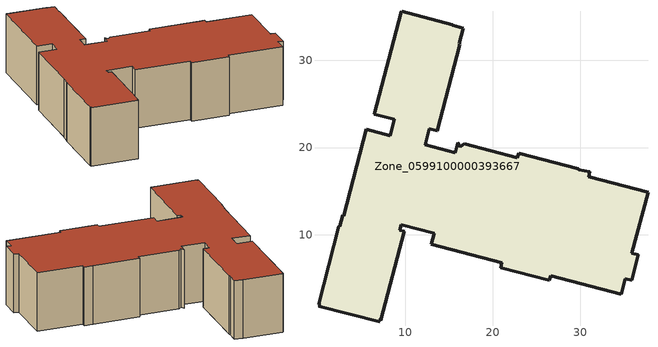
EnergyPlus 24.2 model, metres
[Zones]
Zone_0599100000393667
 floor ground (C_G): 21.06,6.78 12.96,8.9 13.3,10.18 9.51,11.16 9.34,10.52 9.84,10.39 7.18,0.23 7.13,0.36 7.08,0.17 6.96,0.2 7.05,0.05 0.05,1.83 0.28,1.97 0.05,2.03 2.39,10.96 2.49,11.01 2.82,12.23 2.92,12.2 5.51,22.07 8.24,21.36 8.73,23.21 6.42,23.82 9.5,35.55 9.55,35.47 9.58,35.6 15.39,34.07 15.42,33.98 16.65,33.65 16.16,31.92 16.2,31.79 13.63,21.93 12.74,22.17 12.25,20.32 15.72,19.41 16.02,20.57 16.31,20.07 16.73,20.4 22.82,18.82 22.96,19.34 29.79,17.55 29.85,17.47 31.14,17.2 31,16.65 37.79,14.9 35.93,7.89 36.68,7.7 35.92,4.78 35.17,4.98 34.73,3.19 26.64,5.3 26.5,4.77 20.92,6.25 z0
 wall outside (C_F): 9.34,10.52 9.51,11.16 13.3,10.18 12.96,8.9 21.06,6.78 20.92,6.25 26.5,4.77 26.64,5.3 34.73,3.19 35.17,4.98 35.92,4.78 36.68,7.7 35.93,7.89 37.79,14.9 31,16.65 31.14,17.2 29.85,17.47 29.79,17.55 22.96,19.34 22.82,18.82 16.73,20.4 16.31,20.07 16.02,20.57 15.72,19.41 12.25,20.32 12.74,22.17 13.63,21.93 16.2,31.79 16.16,31.92 16.65,33.65 15.42,33.98 15.39,34.07 9.58,35.6 9.55,35.47 9.5,35.55 6.42,23.82 8.73,23.21 8.24,21.36 5.51,22.07 2.92,12.2 2.82,12.23 2.49,11.01 2.39,10.96 0.05,2.03 0.28,1.97 0.05,1.83 7.05,0.05 6.96,0.2 7.08,0.17 7.13,0.36 7.18,0.23 9.84,10.39 9.34,10.52 z0:9.11
 roof outside (C_R): 7.18,0.23 9.84,10.39 9.34,10.52 9.51,11.16 13.3,10.18 12.96,8.9 21.06,6.78 20.92,6.25 26.5,4.77 26.64,5.3 34.73,3.19 35.17,4.98 35.92,4.78 36.68,7.7 35.93,7.89 37.79,14.9 31,16.65 31.14,17.2 29.85,17.47 29.79,17.55 22.96,19.34 22.82,18.82 16.73,20.4 16.31,20.07 16.02,20.57 15.72,19.41 12.25,20.32 12.74,22.17 13.63,21.93 16.2,31.79 16.16,31.92 16.65,33.65 15.42,33.98 15.39,34.07 9.58,35.6 9.55,35.47 9.5,35.55 6.42,23.82 8.73,23.21 8.24,21.36 5.51,22.07 2.92,12.2 2.82,12.23 2.49,11.01 2.39,10.96 0.05,2.03 0.28,1.97 0.05,1.83 7.05,0.05 6.96,0.2 7.08,0.17 7.13,0.36 z9.11
[BUILDING]
Pand.0599100000393667: North Axis=0; Terrain=City; Loads Convergence Tolerance Value=0.04; Temperature Convergence Tolerance Value=0.4; Solar Distribution=FullExterior; Maximum Number of Warmup Days=25; Minimum Number of Warmup Days=1
[Site:Location]
Rotterdam.The.Hague.AP_ZH_NLD Design_Conditions: Latitude=51.96; Longitude=4.45; Time Zone=1; Elevation=-4.5
[SITE:GROUNDTEMPERATURE:BUILDINGSURFACE]
18, 18, 18, 18, 18, 18, 18, 18, 18, 18, 18, 18
[MATERIAL] Thermal Absorptance=0.9; Solar Absorptance=0.7; Visible Absorptance=0.7
Name | Roughness | Thickness | Conductivity | Density | Specific Heat
G.D.1992-2005 | MediumSmooth | 0.15 | 0.06 | 540 | 1210
F.D.1992-2005 | Rough | 0.3 | 0.12 | 1920 | 840
R.D.1992-2005 | MediumRough | 0.2 | 0.08 | 1500 | 1000
[CONSTRUCTION]
C_G: G.D.1992-2005
C_F: F.D.1992-2005
C_R: R.D.1992-2005
[ZONE]
Zone_0599100000393667: Type=1; Multiplier=1; Ceiling Height=Autocalculate; Volume=Autocalculate; Floor Area=autocalculate; Part of Total Floor Area=Yes
[ZONEINFILTRATION:DESIGNFLOWRATE]
Infil_Zone_0599100000393667: Zone or ZoneList or Space or SpaceList=Zone_0599100000393667; Schedule=AlwaysOn; Design Flow Rate Calculation Method=Flow/Area; Flow Rate per Floor Area=0.0021; Constant Term Coefficient=1; Temperature Term Coefficient=0; Velocity Term Coefficient=0; Velocity Squared Term Coefficient=0
[HVACTEMPLATE:ZONE:IDEALLOADSAIRSYSTEM]
Zone_0599100000393667: Maximum Heating Supply Air Temperature=50; Minimum Cooling Supply Air Temperature=13; Maximum Heating Supply Air Humidity Ratio=0.0156; Minimum Cooling Supply Air Humidity Ratio=0.0077; Heating Limit=NoLimit; Cooling Limit=NoLimit; Dehumidification Control Type=ConstantSensibleHeatRatio; Cooling Sensible Heat Ratio=0.7; Dehumidification Setpoint=60; Humidification Control Type=None; Humidification Setpoint=30; Outdoor Air Method=None; Outdoor Air Flow Rate per Person=0.00944; Outdoor Air Flow Rate per Zone Floor Area=0; Outdoor Air Flow Rate per Zone=0; Demand Controlled Ventilation Type=None; Outdoor Air Economizer Type=NoEconomizer; Heat Recovery Type=None; Sensible Heat Recovery Effectiveness=0.7; Latent Heat Recovery Effectiveness=0.65
[ZONECONTROL:THERMOSTAT]
ThermostatControl_Zone_0599100000393667: Zone or ZoneList=Zone_0599100000393667; Control Type Schedule=DualSetpointControlType; Control 1=Thermostat_Zone_0599100000393667; Temperature Difference Between Cutout And Setpoint=0
[THERMOSTATSETPOINT:DUALSETPOINT]
Thermostat_Zone_0599100000393667: Heating Setpoint Temperature Schedule=HeatingSetpoint_Zone_0599100000393667; Cooling Setpoint Temperature Schedule=CoolingSetpoint_Zone_0599100000393667
[SCHEDULE:COMPACT]
HeatingSetpoint_Zone_0599100000393667: Through: 12/31, For: AllDays, Until: 24:00, 21
CoolingSetpoint_Zone_0599100000393667: Through: 12/31, For: AllDays, Until: 24:00, 24
DualSetpointControlType: Through: 12/31, For: AllDays, Until: 24:00, 4
AlwaysOn: Through: 12/31, For: AllDays, Until: 24:00, 1
